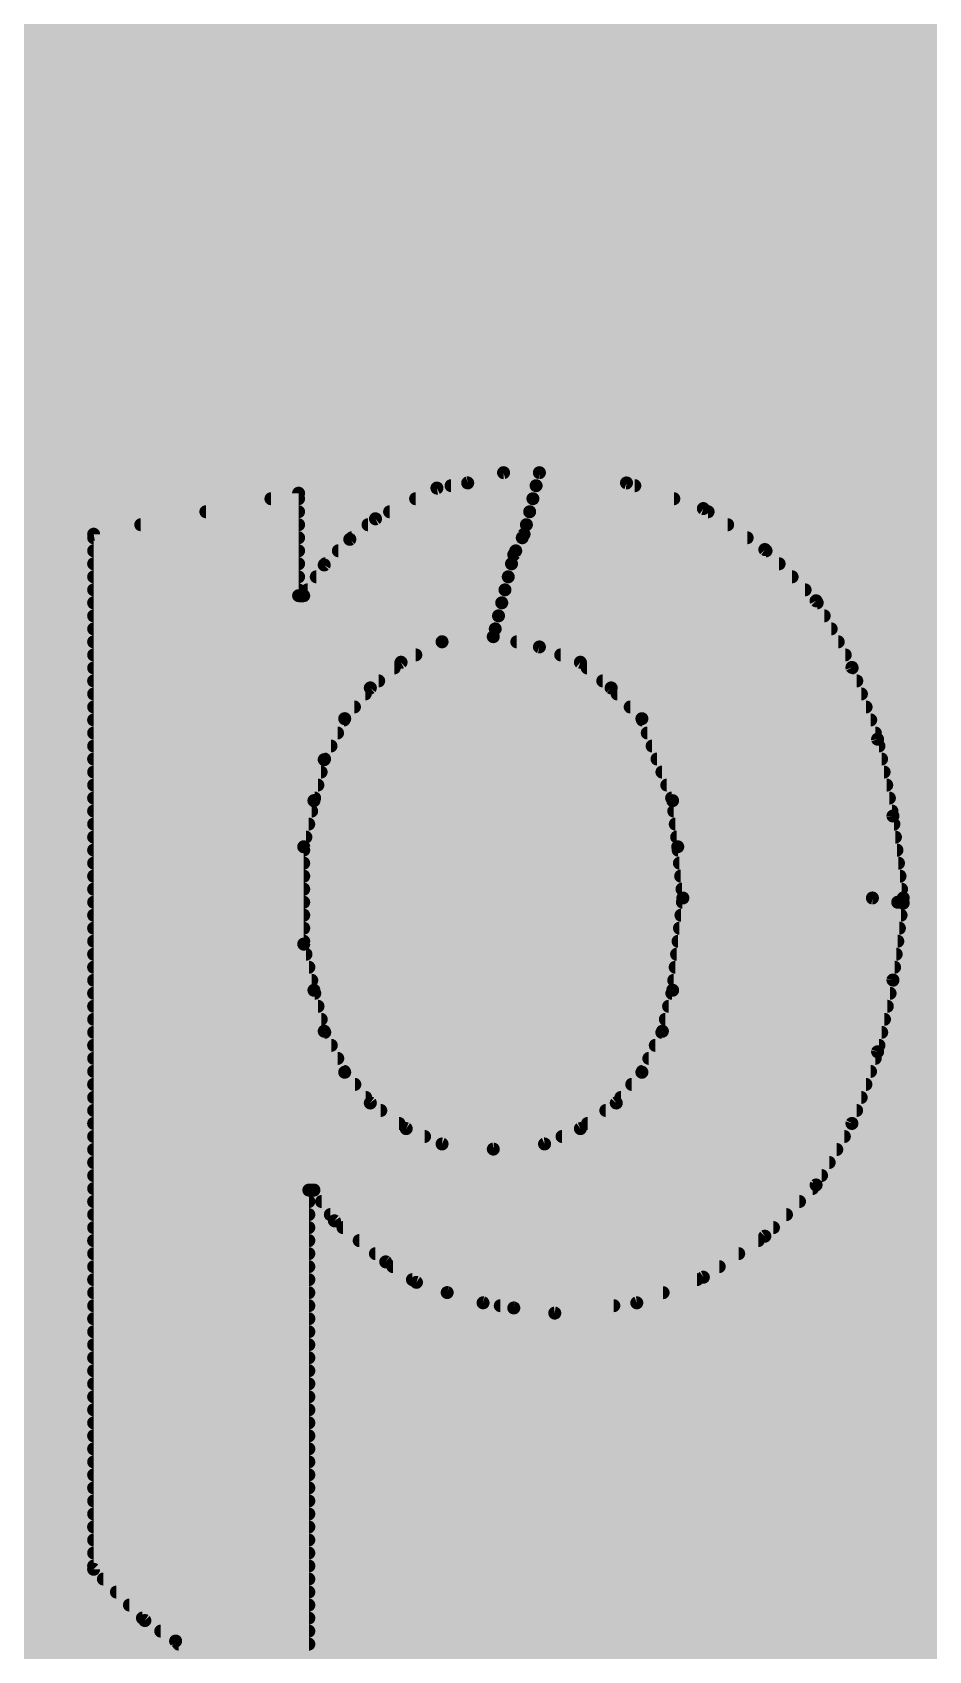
# Model space of a CAD drawing. Extents: x -74 to 33, y -13 to 31.
# Drawn here: x 1.891 to 3.641, y 9.639 to 12.797 of the extents above; entities that cross this region are included whole.
import ezdxf

# ---------------------------------------------------------------- set-up
doc = ezdxf.new("R2010")
doc.units = 0
for name, color, linetype in [('1', 12, 'CONTINUOUS'), ('21', 53, 'CONTINUOUS'), ('42', 132, 'CONTINUOUS')]:
    doc.layers.add(name, color=color, linetype=linetype)

msp = doc.modelspace()

# ---------------------------------------------------------------- linework, layer by layer
at = {"layer": '1', "const_width": 1.27}
msp.add_lwpolyline([(3.81, 11.43), (3.81, 7.62)], dxfattribs=at)
at = {"layer": '1', "const_width": 0.635}
msp.add_lwpolyline([(4.1275, 11.43, 1), (3.4925, 11.43)], format="xyb", dxfattribs=at)
at = {"layer": '21', "const_width": 0.0254}
for points in [[(2.741, 11.918), (2.811, 11.938)], [(2.811, 11.938), (2.881, 11.938)], [(2.881, 11.938), (2.851, 11.818)], [(2.851, 11.818), (2.881, 11.938)], [(2.881, 11.938), (3.051, 11.918)], [(2.011, 11.818), (2.411, 11.898)], [(2.411, 11.898), (2.411, 11.698)], [(2.561, 11.848), (2.681, 11.908)], [(2.681, 11.908), (2.741, 11.918)], [(2.7086, 11.9126), (2.8746, 11.9126)], [(2.8746, 11.9126), (3.0672, 11.9126)], [(3.051, 11.918), (3.201, 11.868)], [(2.23, 11.8618), (2.411, 11.8618)], [(2.357, 11.8872), (2.411, 11.8872)], [(2.5886, 11.8618), (2.862, 11.8618)], [(2.6394, 11.8872), (2.8683, 11.8872)], [(2.862, 11.8618), (3.2103, 11.8618)], [(2.8683, 11.8872), (3.1434, 11.8872)], [(3.201, 11.868), (3.321, 11.788)], [(2.103, 11.8364), (2.411, 11.8364)], [(2.511, 11.808), (2.561, 11.848)], [(2.5465, 11.8364), (2.8556, 11.8364)], [(2.8556, 11.8364), (3.2484, 11.8364)], [(2.011, 9.798), (2.011, 11.818)], [(2.011, 11.811), (2.411, 11.811)], [(2.461, 11.758), (2.511, 11.808)], [(2.5148, 11.811), (2.8475, 11.811)], [(2.851, 11.818), (2.831, 11.778)], [(2.831, 11.778), (2.851, 11.818)], [(2.8475, 11.811), (3.2865, 11.811)], [(2.011, 11.7856), (2.411, 11.7856)], [(2.4886, 11.7856), (2.8348, 11.7856)], [(2.831, 11.778), (2.791, 11.618)], [(2.791, 11.618), (2.831, 11.778)], [(2.8348, 11.7856), (3.3234, 11.7856)], [(3.321, 11.788), (3.421, 11.688)], [(2.011, 11.7602), (2.411, 11.7602)], [(2.421, 11.698), (2.461, 11.758)], [(2.4632, 11.7602), (2.8266, 11.7602)], [(2.8266, 11.7602), (3.3488, 11.7602)], [(2.011, 11.7348), (2.411, 11.7348)], [(2.011, 11.7094), (2.411, 11.7094)], [(2.4286, 11.7094), (2.8138, 11.7094)], [(2.4455, 11.7348), (2.8202, 11.7348)], [(2.8138, 11.7094), (3.3996, 11.7094)], [(2.8202, 11.7348), (3.3742, 11.7348)], [(2.011, 11.684), (2.8075, 11.684)], [(2.411, 11.698), (2.421, 11.698)], [(2.8075, 11.684), (3.4232, 11.684)], [(3.421, 11.688), (3.491, 11.558)], [(2.011, 11.6586), (2.8012, 11.6586)], [(2.8012, 11.6586), (3.4368, 11.6586)], [(2.011, 11.6332), (2.7948, 11.6332)], [(2.791, 11.618), (2.691, 11.608)], [(2.881, 11.598), (2.791, 11.618)], [(2.7948, 11.6332), (3.4505, 11.6332)], [(2.011, 11.6078), (2.6906, 11.6078)], [(2.011, 11.5824), (2.6398, 11.5824)], [(2.691, 11.608), (2.611, 11.568)], [(2.8369, 11.6078), (3.4642, 11.6078)], [(2.961, 11.568), (2.881, 11.598)], [(2.9226, 11.5824), (3.4779, 11.5824)], [(2.011, 11.557), (2.5978, 11.557)], [(2.611, 11.568), (2.551, 11.518)], [(3.021, 11.518), (2.961, 11.568)], [(2.9742, 11.557), (3.4914, 11.557)], [(3.491, 11.558), (3.541, 11.418)], [(2.011, 11.5316), (2.5673, 11.5316)], [(2.551, 11.518), (2.501, 11.458)], [(3.0047, 11.5316), (3.5004, 11.5316)], [(3.081, 11.458), (3.021, 11.518)], [(2.011, 11.5062), (2.5412, 11.5062)], [(3.0328, 11.5062), (3.5095, 11.5062)], [(2.011, 11.4808), (2.52, 11.4808)], [(2.011, 11.4554), (2.4997, 11.4554)], [(2.501, 11.458), (2.461, 11.378)], [(3.0582, 11.4808), (3.5186, 11.4808)], [(3.141, 11.298), (3.081, 11.458)], [(3.082, 11.4554), (3.5276, 11.4554)], [(2.011, 11.43), (2.487, 11.43)], [(3.0915, 11.43), (3.5367, 11.43)], [(2.011, 11.4046), (2.4743, 11.4046)], [(3.101, 11.4046), (3.5437, 11.4046)], [(3.541, 11.418), (3.571, 11.268)], [(2.011, 11.3792), (2.4616, 11.3792)], [(2.461, 11.378), (2.441, 11.298)], [(3.1106, 11.3792), (3.5488, 11.3792)], [(2.011, 11.3538), (2.455, 11.3538)], [(2.011, 11.3284), (2.4486, 11.3284)], [(3.1201, 11.3538), (3.5538, 11.3538)], [(3.1296, 11.3284), (3.5589, 11.3284)], [(2.011, 11.303), (2.4423, 11.303)], [(2.441, 11.298), (2.421, 11.208)], [(3.1391, 11.303), (3.564, 11.303)], [(3.151, 11.208), (3.141, 11.298)], [(2.011, 11.2776), (2.4365, 11.2776)], [(3.1433, 11.2776), (3.5691, 11.2776)], [(3.571, 11.268), (3.591, 11.098)], [(2.011, 11.2522), (2.4308, 11.2522)], [(3.1461, 11.2522), (3.5729, 11.2522)], [(2.011, 11.2268), (2.4252, 11.2268)], [(2.011, 11.2014), (2.421, 11.2014)], [(2.421, 11.208), (2.421, 11.018)], [(3.1489, 11.2268), (3.5758, 11.2268)], [(3.161, 11.108), (3.151, 11.208)], [(3.1517, 11.2014), (3.5788, 11.2014)], [(2.011, 11.176), (2.421, 11.176)], [(3.1542, 11.176), (3.5818, 11.176)], [(2.011, 11.1506), (2.421, 11.1506)], [(3.1567, 11.1506), (3.5848, 11.1506)], [(2.011, 11.1252), (2.421, 11.1252)], [(3.141, 10.928), (3.161, 11.108)], [(3.1593, 11.1252), (3.5878, 11.1252)], [(3.161, 11.108), (3.591, 11.108)], [(3.531, 11.108), (3.161, 11.108)], [(3.591, 11.098), (3.531, 11.108)], [(3.591, 11.108), (3.571, 10.948)], [(2.011, 11.0998), (2.421, 11.0998)], [(2.011, 11.0744), (2.421, 11.0744)], [(3.1573, 11.0744), (3.5868, 11.0744)], [(3.1601, 11.0998), (3.59, 11.0998)], [(3.5802, 11.0998), (3.5908, 11.0998)], [(2.011, 11.049), (2.421, 11.049)], [(3.1544, 11.049), (3.5836, 11.049)], [(2.011, 11.0236), (2.421, 11.0236)], [(2.421, 11.018), (2.441, 10.928)], [(3.1516, 11.0236), (3.5805, 11.0236)], [(2.011, 10.9982), (2.4254, 10.9982)], [(3.1488, 10.9982), (3.5773, 10.9982)], [(2.011, 10.9728), (2.431, 10.9728)], [(2.011, 10.9474), (2.4367, 10.9474)], [(3.1432, 10.9474), (3.5709, 10.9474)], [(3.146, 10.9728), (3.5741, 10.9728)], [(3.571, 10.948), (3.541, 10.808)], [(2.011, 10.922), (2.4425, 10.922)], [(2.441, 10.928), (2.461, 10.848)], [(3.121, 10.848), (3.141, 10.928)], [(3.1395, 10.922), (3.5654, 10.922)], [(2.011, 10.8966), (2.4489, 10.8966)], [(3.1332, 10.8966), (3.56, 10.8966)], [(2.011, 10.8712), (2.4552, 10.8712)], [(3.1268, 10.8712), (3.5545, 10.8712)], [(2.011, 10.8458), (2.4621, 10.8458)], [(2.011, 10.8204), (2.4748, 10.8204)], [(2.461, 10.848), (2.501, 10.768)], [(3.081, 10.768), (3.121, 10.848)], [(3.1072, 10.8204), (3.5437, 10.8204)], [(3.1199, 10.8458), (3.5491, 10.8458)], [(2.011, 10.795), (2.4875, 10.795)], [(3.0945, 10.795), (3.5364, 10.795)], [(3.541, 10.808), (3.491, 10.668)], [(2.011, 10.7696), (2.5002, 10.7696)], [(2.501, 10.768), (2.551, 10.708)], [(3.031, 10.708), (3.081, 10.768)], [(3.0818, 10.7696), (3.5273, 10.7696)], [(2.011, 10.7442), (2.5208, 10.7442)], [(3.0612, 10.7442), (3.5182, 10.7442)], [(2.011, 10.7188), (2.542, 10.7188)], [(2.011, 10.6934), (2.5714, 10.6934)], [(2.551, 10.708), (2.621, 10.658)], [(2.961, 10.658), (3.031, 10.708)], [(3.0106, 10.6934), (3.5001, 10.6934)], [(3.04, 10.7188), (3.5091, 10.7188)], [(2.011, 10.668), (2.607, 10.668)], [(2.975, 10.668), (3.491, 10.668)], [(3.491, 10.668), (3.421, 10.548)], [(2.011, 10.6426), (2.6569, 10.6426)], [(2.621, 10.658), (2.691, 10.628)], [(2.891, 10.628), (2.961, 10.658)], [(2.9251, 10.6426), (3.4762, 10.6426)], [(2.011, 10.6172), (3.4614, 10.6172)], [(2.691, 10.628), (2.791, 10.618)], [(2.791, 10.618), (2.891, 10.628)], [(2.011, 10.5918), (3.4466, 10.5918)], [(2.011, 10.5664), (3.4317, 10.5664)], [(2.011, 10.541), (3.414, 10.541)], [(2.441, 10.538), (2.431, 10.538)], [(2.431, 10.538), (2.431, 9.418)], [(2.481, 10.478), (2.441, 10.538)], [(3.421, 10.548), (3.321, 10.448)], [(2.011, 10.5156), (2.431, 10.5156)], [(2.4559, 10.5156), (3.3886, 10.5156)], [(2.011, 10.4902), (2.431, 10.4902)], [(2.4729, 10.4902), (3.3632, 10.4902)], [(2.581, 10.398), (2.481, 10.478)], [(2.011, 10.4648), (2.431, 10.4648)], [(2.4975, 10.4648), (3.3378, 10.4648)], [(3.321, 10.448), (3.201, 10.368)], [(2.011, 10.4394), (2.431, 10.4394)], [(2.011, 10.414), (2.431, 10.414)], [(2.5293, 10.4394), (3.3081, 10.4394)], [(2.561, 10.414), (3.27, 10.414)], [(2.011, 10.3886), (2.431, 10.3886)], [(2.641, 10.358), (2.581, 10.398)], [(2.5951, 10.3886), (3.2319, 10.3886)], [(2.011, 10.3632), (2.431, 10.3632)], [(2.6332, 10.3632), (3.1885, 10.3632)], [(2.701, 10.338), (2.641, 10.358)], [(3.201, 10.368), (3.071, 10.318)], [(2.011, 10.3378), (2.431, 10.3378)], [(2.771, 10.318), (2.701, 10.338)], [(2.7017, 10.3378), (3.1225, 10.3378)], [(2.831, 10.308), (2.771, 10.318)], [(3.071, 10.318), (2.911, 10.298)], [(2.011, 10.3124), (2.431, 10.3124)], [(2.011, 10.287), (2.431, 10.287)], [(2.8046, 10.3124), (3.0262, 10.3124)], [(2.911, 10.298), (2.831, 10.308)], [(2.011, 10.2616), (2.431, 10.2616)], [(2.011, 10.2362), (2.431, 10.2362)], [(2.011, 10.2108), (2.431, 10.2108)], [(2.011, 10.1854), (2.431, 10.1854)], [(2.011, 10.16), (2.431, 10.16)], [(2.011, 10.1346), (2.431, 10.1346)], [(2.011, 10.1092), (2.431, 10.1092)], [(2.011, 10.0838), (2.431, 10.0838)], [(2.011, 10.0584), (2.431, 10.0584)], [(2.011, 10.033), (2.431, 10.033)], [(2.011, 10.0076), (2.431, 10.0076)], [(2.011, 9.9822), (2.431, 9.9822)], [(2.011, 9.9568), (2.431, 9.9568)], [(2.011, 9.9314), (2.431, 9.9314)], [(2.011, 9.906), (2.431, 9.906)], [(2.011, 9.8806), (2.431, 9.8806)], [(2.011, 9.8552), (2.431, 9.8552)], [(2.011, 9.8298), (2.431, 9.8298)], [(2.011, 9.8044), (2.431, 9.8044)], [(2.111, 9.698), (2.011, 9.798)], [(2.03, 9.779), (2.431, 9.779)], [(2.0554, 9.7536), (2.431, 9.7536)], [(2.0808, 9.7282), (2.431, 9.7282)], [(2.1062, 9.7028), (2.431, 9.7028)], [(2.171, 9.658), (2.111, 9.698)], [(2.1419, 9.6774), (2.431, 9.6774)], [(2.271, 9.558), (2.171, 9.658)], [(2.177, 9.652), (2.431, 9.652)], [(2.2024, 9.6266), (2.431, 9.6266)]]:
    msp.add_lwpolyline(points, dxfattribs=at)
at = {"layer": '21', "const_width": 0.0127}
for points in [[(2.811, 11.9444, 1), (2.811, 11.9317)], [(2.8127, 11.9319, 1), (2.8093, 11.9441)], [(2.8817, 11.9443, 1), (2.8803, 11.9317)], [(2.8872, 11.9365, 1), (2.8748, 11.9395)], [(2.8872, 11.9365, 1), (2.8748, 11.9395)], [(2.881, 11.9317, 1), (2.881, 11.9444)], [(2.4173, 11.898, 1), (2.4047, 11.898)], [(2.4122, 11.8918, 1), (2.4098, 11.9042)], [(2.68, 11.9143, 1), (2.682, 11.9017)], [(2.6838, 11.9023, 1), (2.6782, 11.9137)], [(2.7086, 11.919, 1), (2.7086, 11.9063)], [(2.7393, 11.9241, 1), (2.7427, 11.9119)], [(2.742, 11.9117, 1), (2.74, 11.9243)], [(2.8746, 11.919, 1), (2.8746, 11.9063)], [(2.8746, 11.9063, 1), (2.8746, 11.919)], [(3.053, 11.924, 1), (3.049, 11.912)], [(3.0503, 11.9117, 1), (3.0517, 11.9243)], [(3.0672, 11.9063, 1), (3.0672, 11.919)], [(2.23, 11.8681, 1), (2.23, 11.8555)], [(2.357, 11.8935, 1), (2.357, 11.8809)], [(2.411, 11.8809, 1), (2.411, 11.8935)], [(2.411, 11.8555, 1), (2.411, 11.8681)], [(2.5886, 11.8681, 1), (2.5886, 11.8555)], [(2.6394, 11.8935, 1), (2.6394, 11.8809)], [(2.862, 11.8681, 1), (2.862, 11.8555)], [(2.8683, 11.8935, 1), (2.8683, 11.8809)], [(2.862, 11.8555, 1), (2.862, 11.8681)], [(2.8683, 11.8809, 1), (2.8683, 11.8935)], [(3.1434, 11.8809, 1), (3.1434, 11.8935)], [(3.2045, 11.8733, 1), (3.1975, 11.8627)], [(3.199, 11.862, 1), (3.203, 11.874)], [(3.2103, 11.8555, 1), (3.2103, 11.8681)], [(2.103, 11.8428, 1), (2.103, 11.8301)], [(2.411, 11.8301, 1), (2.411, 11.8428)], [(2.5465, 11.8428, 1), (2.5465, 11.8301)], [(2.5582, 11.8537, 1), (2.5638, 11.8423)], [(2.565, 11.843, 1), (2.557, 11.853)], [(2.8556, 11.8428, 1), (2.8556, 11.8301)], [(2.8556, 11.8301, 1), (2.8556, 11.8428)], [(3.2484, 11.8301, 1), (3.2484, 11.8428)], [(2.0098, 11.8242, 1), (2.0122, 11.8118)], [(2.0173, 11.818, 1), (2.0047, 11.818)], [(2.011, 11.8173, 1), (2.011, 11.8047)], [(2.411, 11.8047, 1), (2.411, 11.8173)], [(2.507, 11.813, 1), (2.515, 11.803)], [(2.5155, 11.8035, 1), (2.5065, 11.8125)], [(2.5148, 11.8173, 1), (2.5148, 11.8047)], [(2.8475, 11.8173, 1), (2.8475, 11.8047)], [(2.8448, 11.8195, 1), (2.8572, 11.8165)], [(2.8448, 11.8195, 1), (2.8572, 11.8165)], [(2.8567, 11.8152, 1), (2.8453, 11.8208)], [(2.8567, 11.8152, 1), (2.8453, 11.8208)], [(2.8475, 11.8047, 1), (2.8475, 11.8173)], [(3.2865, 11.8047, 1), (3.2865, 11.8173)], [(2.011, 11.7919, 1), (2.011, 11.7793)], [(2.411, 11.7793, 1), (2.411, 11.7919)], [(2.4886, 11.7919, 1), (2.4886, 11.7793)], [(2.8253, 11.7808, 1), (2.8367, 11.7752)], [(2.8253, 11.7808, 1), (2.8367, 11.7752)], [(2.8372, 11.7765, 1), (2.8248, 11.7795)], [(2.8372, 11.7765, 1), (2.8248, 11.7795)], [(2.8348, 11.7919, 1), (2.8348, 11.7793)], [(2.8348, 11.7793, 1), (2.8348, 11.7919)], [(3.3255, 11.7925, 1), (3.3165, 11.7835)], [(3.3175, 11.7827, 1), (3.3245, 11.7933)], [(3.3234, 11.7793, 1), (3.3234, 11.7919)], [(2.011, 11.7666, 1), (2.011, 11.7539)], [(2.411, 11.7539, 1), (2.411, 11.7666)], [(2.4565, 11.7625, 1), (2.4655, 11.7535)], [(2.4663, 11.7545, 1), (2.4557, 11.7615)], [(2.4632, 11.7666, 1), (2.4632, 11.7539)], [(2.8266, 11.7666, 1), (2.8266, 11.7539)], [(2.8266, 11.7539, 1), (2.8266, 11.7666)], [(3.3488, 11.7539, 1), (3.3488, 11.7666)], [(2.011, 11.7157, 1), (2.011, 11.7031)], [(2.011, 11.7411, 1), (2.011, 11.7285)], [(2.411, 11.7285, 1), (2.411, 11.7411)], [(2.411, 11.7031, 1), (2.411, 11.7157)], [(2.4286, 11.7157, 1), (2.4286, 11.7031)], [(2.4455, 11.7411, 1), (2.4455, 11.7285)], [(2.8138, 11.7157, 1), (2.8138, 11.7031)], [(2.8138, 11.7031, 1), (2.8138, 11.7157)], [(2.8202, 11.7411, 1), (2.8202, 11.7285)], [(2.8202, 11.7285, 1), (2.8202, 11.7411)], [(3.3742, 11.7285, 1), (3.3742, 11.7411)], [(3.3996, 11.7031, 1), (3.3996, 11.7157)], [(2.011, 11.6904, 1), (2.011, 11.6777)], [(2.411, 11.7043, 1), (2.411, 11.6917)], [(2.4047, 11.698, 1), (2.4173, 11.698)], [(2.4157, 11.7015, 1), (2.4263, 11.6945)], [(2.421, 11.6917, 1), (2.421, 11.7043)], [(2.8075, 11.6904, 1), (2.8075, 11.6777)], [(2.8075, 11.6777, 1), (2.8075, 11.6904)], [(3.4266, 11.691, 1), (3.4154, 11.685)], [(3.4165, 11.6835, 1), (3.4255, 11.6925)], [(3.4232, 11.6777, 1), (3.4232, 11.6904)], [(2.011, 11.6649, 1), (2.011, 11.6523)], [(2.8012, 11.6649, 1), (2.8012, 11.6523)], [(2.8012, 11.6523, 1), (2.8012, 11.6649)], [(3.4368, 11.6523, 1), (3.4368, 11.6649)], [(2.011, 11.6395, 1), (2.011, 11.6269)], [(2.7924, 11.6242, 1), (2.7896, 11.6118)], [(2.7848, 11.6195, 1), (2.7972, 11.6165)], [(2.7848, 11.6195, 1), (2.7972, 11.6165)], [(2.7948, 11.6395, 1), (2.7948, 11.6269)], [(2.7916, 11.6117, 1), (2.7904, 11.6243)], [(2.7948, 11.6269, 1), (2.7948, 11.6395)], [(3.4505, 11.6269, 1), (3.4505, 11.6395)], [(2.011, 11.6142, 1), (2.011, 11.6015)], [(2.011, 11.5887, 1), (2.011, 11.5761)], [(2.6398, 11.5761, 1), (2.6398, 11.5887)], [(2.6904, 11.6143, 1), (2.6916, 11.6017)], [(2.6938, 11.6023, 1), (2.6882, 11.6137)], [(2.6906, 11.6015, 1), (2.6906, 11.6142)], [(2.8369, 11.6142, 1), (2.8369, 11.6015)], [(2.8832, 11.6039, 1), (2.8788, 11.5921)], [(2.8796, 11.5918, 1), (2.8824, 11.6042)], [(2.9226, 11.5887, 1), (2.9226, 11.5761)], [(3.4642, 11.6015, 1), (3.4642, 11.6142)], [(3.4779, 11.5761, 1), (3.4779, 11.5887)], [(2.011, 11.5633, 1), (2.011, 11.5507)], [(2.5978, 11.5507, 1), (2.5978, 11.5633)], [(2.6082, 11.5737, 1), (2.6138, 11.5623)], [(2.6151, 11.5631, 1), (2.6069, 11.5729)], [(2.9651, 11.5729, 1), (2.9569, 11.5631)], [(2.9588, 11.5621, 1), (2.9632, 11.5739)], [(2.9742, 11.5633, 1), (2.9742, 11.5507)], [(3.497, 11.5601, 1), (3.485, 11.5559)], [(3.4854, 11.555, 1), (3.4966, 11.561)], [(3.4914, 11.5507, 1), (3.4914, 11.5633)], [(2.011, 11.538, 1), (2.011, 11.5253)], [(2.5469, 11.5229, 1), (2.5551, 11.5131)], [(2.5559, 11.5139, 1), (2.5461, 11.5221)], [(2.5673, 11.5253, 1), (2.5673, 11.538)], [(3.0047, 11.538, 1), (3.0047, 11.5253)], [(3.0255, 11.5225, 1), (3.0165, 11.5135)], [(3.0169, 11.5131, 1), (3.0251, 11.5229)], [(3.5004, 11.5253, 1), (3.5004, 11.538)], [(2.011, 11.5125, 1), (2.011, 11.4999)], [(2.5412, 11.4999, 1), (2.5412, 11.5125)], [(3.0328, 11.5125, 1), (3.0328, 11.4999)], [(3.5095, 11.4999, 1), (3.5095, 11.5125)], [(2.011, 11.4618, 1), (2.011, 11.4491)], [(2.011, 11.4871, 1), (2.011, 11.4745)], [(2.4961, 11.4621, 1), (2.5059, 11.4539)], [(2.5067, 11.4552, 1), (2.4953, 11.4608)], [(2.4997, 11.4491, 1), (2.4997, 11.4618)], [(2.52, 11.4745, 1), (2.52, 11.4871)], [(3.0582, 11.4871, 1), (3.0582, 11.4745)], [(3.0869, 11.4602, 1), (3.0751, 11.4558)], [(3.082, 11.4618, 1), (3.082, 11.4491)], [(3.0765, 11.4535, 1), (3.0855, 11.4625)], [(3.5186, 11.4745, 1), (3.5186, 11.4871)], [(3.5276, 11.4491, 1), (3.5276, 11.4618)], [(2.011, 11.4363, 1), (2.011, 11.4237)], [(2.487, 11.4237, 1), (2.487, 11.4363)], [(3.0915, 11.4363, 1), (3.0915, 11.4237)], [(3.5367, 11.4237, 1), (3.5367, 11.4363)], [(2.011, 11.4109, 1), (2.011, 11.3983)], [(2.4743, 11.3983, 1), (2.4743, 11.4109)], [(3.101, 11.4109, 1), (3.101, 11.3983)], [(3.5472, 11.4192, 1), (3.5348, 11.4168)], [(3.535, 11.4159, 1), (3.547, 11.4201)], [(3.5437, 11.3983, 1), (3.5437, 11.4109)], [(2.011, 11.3856, 1), (2.011, 11.3729)], [(2.4553, 11.3808, 1), (2.4667, 11.3752)], [(2.4672, 11.3765, 1), (2.4548, 11.3795)], [(2.4616, 11.3729, 1), (2.4616, 11.3856)], [(3.1106, 11.3856, 1), (3.1106, 11.3729)], [(3.5488, 11.3729, 1), (3.5488, 11.3856)], [(2.011, 11.3601, 1), (2.011, 11.3475)], [(2.011, 11.3347, 1), (2.011, 11.3221)], [(2.4486, 11.3221, 1), (2.4486, 11.3347)], [(2.455, 11.3475, 1), (2.455, 11.3601)], [(3.1201, 11.3601, 1), (3.1201, 11.3475)], [(3.1296, 11.3347, 1), (3.1296, 11.3221)], [(3.5538, 11.3475, 1), (3.5538, 11.3601)], [(3.5589, 11.3221, 1), (3.5589, 11.3347)], [(2.011, 11.3094, 1), (2.011, 11.2967)], [(2.4348, 11.2995, 1), (2.4472, 11.2965)], [(2.4472, 11.2966, 1), (2.4348, 11.2994)], [(2.4423, 11.2967, 1), (2.4423, 11.3094)], [(3.1391, 11.3094, 1), (3.1391, 11.2967)], [(3.1473, 11.2987, 1), (3.1347, 11.2973)], [(3.1351, 11.2958, 1), (3.1469, 11.3002)], [(3.564, 11.2967, 1), (3.564, 11.3094)], [(2.011, 11.284, 1), (2.011, 11.2713)], [(2.4365, 11.2713, 1), (2.4365, 11.284)], [(3.1433, 11.284, 1), (3.1433, 11.2713)], [(3.5773, 11.2687, 1), (3.5647, 11.2673)], [(3.5648, 11.2668, 1), (3.5772, 11.2692)], [(3.5691, 11.2713, 1), (3.5691, 11.284)], [(2.011, 11.2585, 1), (2.011, 11.2459)], [(2.4308, 11.2459, 1), (2.4308, 11.2585)], [(3.1461, 11.2585, 1), (3.1461, 11.2459)], [(3.5729, 11.2459, 1), (3.5729, 11.2585)], [(2.011, 11.2332, 1), (2.011, 11.2205)], [(2.011, 11.2078, 1), (2.011, 11.1951)], [(2.4274, 11.208, 1), (2.4147, 11.208)], [(2.4148, 11.2094, 1), (2.4272, 11.2066)], [(2.421, 11.1951, 1), (2.421, 11.2078)], [(2.4252, 11.2205, 1), (2.4252, 11.2332)], [(3.1489, 11.2332, 1), (3.1489, 11.2205)], [(3.1573, 11.2086, 1), (3.1447, 11.2074)], [(3.1447, 11.2073, 1), (3.1573, 11.2087)], [(3.1517, 11.2078, 1), (3.1517, 11.1951)], [(3.5758, 11.2205, 1), (3.5758, 11.2332)], [(3.5788, 11.1951, 1), (3.5788, 11.2078)], [(2.011, 11.1823, 1), (2.011, 11.1697)], [(2.421, 11.1697, 1), (2.421, 11.1823)], [(3.1542, 11.1823, 1), (3.1542, 11.1697)], [(3.5818, 11.1697, 1), (3.5818, 11.1823)], [(2.011, 11.157, 1), (2.011, 11.1443)], [(2.421, 11.1443, 1), (2.421, 11.157)], [(3.1567, 11.157, 1), (3.1567, 11.1443)], [(3.5848, 11.1443, 1), (3.5848, 11.157)], [(2.011, 11.1316, 1), (2.011, 11.1189)], [(2.421, 11.1189, 1), (2.421, 11.1316)], [(3.1593, 11.1316, 1), (3.1593, 11.1189)], [(3.161, 11.1143, 1), (3.161, 11.1017)], [(3.161, 11.1143, 1), (3.161, 11.1017)], [(3.1673, 11.1073, 1), (3.1547, 11.1087)], [(3.532, 11.1143, 1), (3.53, 11.1017)], [(3.531, 11.1017, 1), (3.531, 11.1143)], [(3.5973, 11.1072, 1), (3.5847, 11.1088)], [(3.5878, 11.1189, 1), (3.5878, 11.1316)], [(3.591, 11.1017, 1), (3.591, 11.1143)], [(2.011, 11.0808, 1), (2.011, 11.0681)], [(2.011, 11.1061, 1), (2.011, 11.0935)], [(2.421, 11.0935, 1), (2.421, 11.1061)], [(2.421, 11.0681, 1), (2.421, 11.0808)], [(3.1573, 11.0808, 1), (3.1573, 11.0681)], [(3.1601, 11.1061, 1), (3.1601, 11.0935)], [(3.1547, 11.1074, 1), (3.1673, 11.1086)], [(3.5802, 11.1061, 1), (3.5802, 11.0935)], [(3.5847, 11.0973, 1), (3.5973, 11.0987)], [(3.5868, 11.0681, 1), (3.5868, 11.0808)], [(3.59, 11.0935, 1), (3.59, 11.1061)], [(3.59, 11.0917, 1), (3.592, 11.1043)], [(3.5908, 11.0935, 1), (3.5908, 11.1061)], [(2.011, 11.0554, 1), (2.011, 11.0427)], [(2.421, 11.0427, 1), (2.421, 11.0554)], [(3.1544, 11.0554, 1), (3.1544, 11.0427)], [(3.5836, 11.0427, 1), (3.5836, 11.0554)], [(2.011, 11.0299, 1), (2.011, 11.0173)], [(2.4272, 11.0194, 1), (2.4148, 11.0166)], [(2.4147, 11.018, 1), (2.4274, 11.018)], [(2.421, 11.0173, 1), (2.421, 11.0299)], [(3.1516, 11.0299, 1), (3.1516, 11.0173)], [(3.5805, 11.0173, 1), (3.5805, 11.0299)], [(2.011, 11.0046, 1), (2.011, 10.9919)], [(2.4254, 10.9919, 1), (2.4254, 11.0046)], [(3.1488, 11.0046, 1), (3.1488, 10.9919)], [(3.5773, 10.9919, 1), (3.5773, 11.0046)], [(2.011, 10.9792, 1), (2.011, 10.9665)], [(2.011, 10.9537, 1), (2.011, 10.9411)], [(2.431, 10.9665, 1), (2.431, 10.9792)], [(2.4367, 10.9411, 1), (2.4367, 10.9537)], [(3.1432, 10.9537, 1), (3.1432, 10.9411)], [(3.146, 10.9792, 1), (3.146, 10.9665)], [(3.5772, 10.9467, 1), (3.5648, 10.9493)], [(3.5709, 10.9411, 1), (3.5709, 10.9537)], [(3.5741, 10.9665, 1), (3.5741, 10.9792)], [(2.011, 10.9284, 1), (2.011, 10.9157)], [(2.4472, 10.9295, 1), (2.4348, 10.9265)], [(2.4348, 10.9266, 1), (2.4472, 10.9294)], [(2.4425, 10.9157, 1), (2.4425, 10.9284)], [(3.1395, 10.9284, 1), (3.1395, 10.9157)], [(3.1347, 10.9287, 1), (3.1473, 10.9273)], [(3.1472, 10.9265, 1), (3.1348, 10.9295)], [(3.5647, 10.9488, 1), (3.5773, 10.9472)], [(3.5654, 10.9157, 1), (3.5654, 10.9284)], [(2.011, 10.903, 1), (2.011, 10.8903)], [(2.4489, 10.8903, 1), (2.4489, 10.903)], [(3.1332, 10.903, 1), (3.1332, 10.8903)], [(3.56, 10.8903, 1), (3.56, 10.903)], [(2.011, 10.8775, 1), (2.011, 10.8649)], [(2.4552, 10.8649, 1), (2.4552, 10.8775)], [(3.1268, 10.8775, 1), (3.1268, 10.8649)], [(3.5545, 10.8649, 1), (3.5545, 10.8775)], [(2.011, 10.8521, 1), (2.011, 10.8395)], [(2.011, 10.8268, 1), (2.011, 10.8141)], [(2.4667, 10.8508, 1), (2.4553, 10.8452)], [(2.4548, 10.8465, 1), (2.4672, 10.8495)], [(2.4621, 10.8395, 1), (2.4621, 10.8521)], [(2.4748, 10.8141, 1), (2.4748, 10.8268)], [(3.1072, 10.8268, 1), (3.1072, 10.8141)], [(3.1199, 10.8521, 1), (3.1199, 10.8395)], [(3.1148, 10.8495, 1), (3.1272, 10.8465)], [(3.1267, 10.8452, 1), (3.1153, 10.8508)], [(3.5437, 10.8141, 1), (3.5437, 10.8268)], [(3.5491, 10.8395, 1), (3.5491, 10.8521)], [(2.011, 10.8013, 1), (2.011, 10.7887)], [(2.4875, 10.7887, 1), (2.4875, 10.8013)], [(3.0945, 10.8013, 1), (3.0945, 10.7887)], [(3.5348, 10.8093, 1), (3.5472, 10.8067)], [(3.547, 10.8059, 1), (3.535, 10.8101)], [(3.5364, 10.7887, 1), (3.5364, 10.8013)], [(2.011, 10.7759, 1), (2.011, 10.7633)], [(2.5059, 10.7721, 1), (2.4961, 10.7639)], [(2.4953, 10.7652, 1), (2.5067, 10.7708)], [(2.5002, 10.7633, 1), (2.5002, 10.7759)], [(3.0753, 10.7708, 1), (3.0867, 10.7652)], [(3.0818, 10.7759, 1), (3.0818, 10.7633)], [(3.0859, 10.7639, 1), (3.0761, 10.7721)], [(3.5273, 10.7633, 1), (3.5273, 10.7759)], [(2.011, 10.7506, 1), (2.011, 10.7379)], [(2.5208, 10.7379, 1), (2.5208, 10.7506)], [(3.0612, 10.7506, 1), (3.0612, 10.7379)], [(3.5182, 10.7379, 1), (3.5182, 10.7506)], [(2.011, 10.6997, 1), (2.011, 10.6871)], [(2.011, 10.7251, 1), (2.011, 10.7125)], [(2.542, 10.7125, 1), (2.542, 10.7251)], [(2.5547, 10.7132, 1), (2.5473, 10.7028)], [(2.5461, 10.7039, 1), (2.5559, 10.7121)], [(2.5714, 10.6871, 1), (2.5714, 10.6997)], [(3.0106, 10.6997, 1), (3.0106, 10.6871)], [(3.0261, 10.7121, 1), (3.0359, 10.7039)], [(3.0347, 10.7028, 1), (3.0273, 10.7132)], [(3.04, 10.7251, 1), (3.04, 10.7125)], [(3.5001, 10.6871, 1), (3.5001, 10.6997)], [(3.5091, 10.7125, 1), (3.5091, 10.7251)], [(2.011, 10.6744, 1), (2.011, 10.6617)], [(2.607, 10.6617, 1), (2.607, 10.6744)], [(2.975, 10.6744, 1), (2.975, 10.6617)], [(3.485, 10.6701, 1), (3.497, 10.6659)], [(3.4965, 10.6648, 1), (3.4855, 10.6712)], [(3.491, 10.6617, 1), (3.491, 10.6744)], [(2.011, 10.6489, 1), (2.011, 10.6363)], [(2.6235, 10.6638, 1), (2.6185, 10.6522)], [(2.6173, 10.6528, 1), (2.6247, 10.6632)], [(2.6569, 10.6363, 1), (2.6569, 10.6489)], [(2.9251, 10.6489, 1), (2.9251, 10.6363)], [(2.9573, 10.6632, 1), (2.9647, 10.6528)], [(2.9635, 10.6522, 1), (2.9585, 10.6638)], [(3.4762, 10.6363, 1), (3.4762, 10.6489)], [(2.011, 10.6235, 1), (2.011, 10.6109)], [(2.6916, 10.6343, 1), (2.6904, 10.6217)], [(2.6885, 10.6222, 1), (2.6935, 10.6338)], [(2.7904, 10.6243, 1), (2.7916, 10.6117)], [(2.7904, 10.6117, 1), (2.7916, 10.6243)], [(2.8885, 10.6338, 1), (2.8935, 10.6222)], [(2.8916, 10.6217, 1), (2.8904, 10.6343)], [(3.4614, 10.6109, 1), (3.4614, 10.6235)], [(2.011, 10.5982, 1), (2.011, 10.5855)], [(3.4466, 10.5855, 1), (3.4466, 10.5982)], [(2.011, 10.5727, 1), (2.011, 10.5601)], [(2.011, 10.5473, 1), (2.011, 10.5347)], [(2.431, 10.5443, 1), (2.431, 10.5317)], [(2.4373, 10.538, 1), (2.4247, 10.538)], [(2.4463, 10.5415, 1), (2.4357, 10.5345)], [(2.441, 10.5317, 1), (2.441, 10.5443)], [(3.414, 10.5347, 1), (3.414, 10.5473)], [(3.4155, 10.5512, 1), (3.4265, 10.5448)], [(3.4255, 10.5435, 1), (3.4165, 10.5525)], [(3.4317, 10.5601, 1), (3.4317, 10.5727)], [(2.011, 10.522, 1), (2.011, 10.5093)], [(2.431, 10.5093, 1), (2.431, 10.522)], [(2.4559, 10.522, 1), (2.4559, 10.5093)], [(3.3886, 10.5093, 1), (3.3886, 10.522)], [(2.011, 10.4965, 1), (2.011, 10.4839)], [(2.431, 10.4839, 1), (2.431, 10.4965)], [(2.4729, 10.4965, 1), (2.4729, 10.4839)], [(2.485, 10.483, 1), (2.477, 10.473)], [(2.4757, 10.4745, 1), (2.4863, 10.4815)], [(3.3632, 10.4839, 1), (3.3632, 10.4965)], [(2.011, 10.4711, 1), (2.011, 10.4585)], [(2.431, 10.4585, 1), (2.431, 10.4711)], [(2.4975, 10.4711, 1), (2.4975, 10.4585)], [(3.3165, 10.4525, 1), (3.3255, 10.4435)], [(3.3245, 10.4427, 1), (3.3175, 10.4533)], [(3.3378, 10.4585, 1), (3.3378, 10.4711)], [(2.011, 10.4458, 1), (2.011, 10.4331)], [(2.011, 10.4203, 1), (2.011, 10.4077)], [(2.431, 10.4331, 1), (2.431, 10.4458)], [(2.431, 10.4077, 1), (2.431, 10.4203)], [(2.5293, 10.4458, 1), (2.5293, 10.4331)], [(2.561, 10.4203, 1), (2.561, 10.4077)], [(3.27, 10.4077, 1), (3.27, 10.4203)], [(3.3081, 10.4331, 1), (3.3081, 10.4458)], [(2.011, 10.3949, 1), (2.011, 10.3823)], [(2.431, 10.3823, 1), (2.431, 10.3949)], [(2.5845, 10.4033, 1), (2.5775, 10.3927)], [(2.577, 10.393, 1), (2.585, 10.403)], [(2.5951, 10.3949, 1), (2.5951, 10.3823)], [(3.2319, 10.3823, 1), (3.2319, 10.3949)], [(2.011, 10.3696, 1), (2.011, 10.3569)], [(2.431, 10.3569, 1), (2.431, 10.3696)], [(2.6332, 10.3696, 1), (2.6332, 10.3569)], [(2.643, 10.364, 1), (2.639, 10.352)], [(2.6375, 10.3527, 1), (2.6445, 10.3633)], [(3.1885, 10.3569, 1), (3.1885, 10.3696)], [(3.1975, 10.3733, 1), (3.2045, 10.3627)], [(3.2033, 10.3621, 1), (3.1987, 10.3739)], [(2.011, 10.3441, 1), (2.011, 10.3315)], [(2.431, 10.3315, 1), (2.431, 10.3441)], [(2.7027, 10.3441, 1), (2.6993, 10.3319)], [(2.7017, 10.3441, 1), (2.7017, 10.3315)], [(2.699, 10.332, 1), (2.703, 10.344)], [(2.772, 10.3243, 1), (2.77, 10.3117)], [(2.7693, 10.3119, 1), (2.7727, 10.3241)], [(3.0687, 10.3239, 1), (3.0733, 10.3121)], [(3.0718, 10.3117, 1), (3.0702, 10.3243)], [(3.1225, 10.3315, 1), (3.1225, 10.3441)], [(2.011, 10.2934, 1), (2.011, 10.2807)], [(2.011, 10.3187, 1), (2.011, 10.3061)], [(2.431, 10.3061, 1), (2.431, 10.3187)], [(2.431, 10.2807, 1), (2.431, 10.2934)], [(2.8046, 10.3187, 1), (2.8046, 10.3061)], [(2.8318, 10.3143, 1), (2.8302, 10.3017)], [(2.83, 10.3017, 1), (2.832, 10.3143)], [(2.9102, 10.3043, 1), (2.9118, 10.2917)], [(2.9102, 10.2917, 1), (2.9118, 10.3043)], [(3.0262, 10.3061, 1), (3.0262, 10.3187)], [(2.011, 10.2679, 1), (2.011, 10.2553)], [(2.431, 10.2553, 1), (2.431, 10.2679)], [(2.011, 10.2425, 1), (2.011, 10.2299)], [(2.431, 10.2299, 1), (2.431, 10.2425)], [(2.011, 10.2172, 1), (2.011, 10.2045)], [(2.431, 10.2045, 1), (2.431, 10.2172)], [(2.011, 10.1918, 1), (2.011, 10.1791)], [(2.011, 10.1663, 1), (2.011, 10.1537)], [(2.431, 10.1791, 1), (2.431, 10.1918)], [(2.431, 10.1537, 1), (2.431, 10.1663)], [(2.011, 10.141, 1), (2.011, 10.1283)], [(2.431, 10.1283, 1), (2.431, 10.141)], [(2.011, 10.1156, 1), (2.011, 10.1029)], [(2.431, 10.1029, 1), (2.431, 10.1156)], [(2.011, 10.0901, 1), (2.011, 10.0775)], [(2.431, 10.0775, 1), (2.431, 10.0901)], [(2.011, 10.0648, 1), (2.011, 10.0521)], [(2.011, 10.0394, 1), (2.011, 10.0267)], [(2.431, 10.0521, 1), (2.431, 10.0648)], [(2.431, 10.0267, 1), (2.431, 10.0394)], [(2.011, 10.0139, 1), (2.011, 10.0013)], [(2.431, 10.0013, 1), (2.431, 10.0139)], [(2.011, 9.9886, 1), (2.011, 9.9759)], [(2.431, 9.9759, 1), (2.431, 9.9886)], [(2.011, 9.9632, 1), (2.011, 9.9505)], [(2.431, 9.9505, 1), (2.431, 9.9632)], [(2.011, 9.9123, 1), (2.011, 9.8997)], [(2.011, 9.9377, 1), (2.011, 9.9251)], [(2.431, 9.9251, 1), (2.431, 9.9377)], [(2.431, 9.8997, 1), (2.431, 9.9123)], [(2.011, 9.887, 1), (2.011, 9.8743)], [(2.431, 9.8743, 1), (2.431, 9.887)], [(2.011, 9.8615, 1), (2.011, 9.8489)], [(2.431, 9.8489, 1), (2.431, 9.8615)], [(2.011, 9.8361, 1), (2.011, 9.8235)], [(2.431, 9.8235, 1), (2.431, 9.8361)], [(2.011, 9.8108, 1), (2.011, 9.7981)], [(2.0155, 9.8025, 1), (2.0065, 9.7935)], [(2.0047, 9.798, 1), (2.0173, 9.798)], [(2.03, 9.7853, 1), (2.03, 9.7727)], [(2.431, 9.7981, 1), (2.431, 9.8108)], [(2.431, 9.7727, 1), (2.431, 9.7853)], [(2.0554, 9.7599, 1), (2.0554, 9.7473)], [(2.431, 9.7473, 1), (2.431, 9.7599)], [(2.0808, 9.7346, 1), (2.0808, 9.7219)], [(2.431, 9.7219, 1), (2.431, 9.7346)], [(2.1062, 9.7091, 1), (2.1062, 9.6965)], [(2.1145, 9.7033, 1), (2.1075, 9.6927)], [(2.1065, 9.6935, 1), (2.1155, 9.7025)], [(2.431, 9.6965, 1), (2.431, 9.7091)], [(2.1419, 9.6837, 1), (2.1419, 9.6711)], [(2.1755, 9.6625, 1), (2.1665, 9.6535)], [(2.1675, 9.6527, 1), (2.1745, 9.6633)], [(2.177, 9.6584, 1), (2.177, 9.6457)], [(2.431, 9.6711, 1), (2.431, 9.6837)], [(2.431, 9.6457, 1), (2.431, 9.6584)]]:
    msp.add_lwpolyline(points, format="xyb", dxfattribs=at)
at = {"layer": '42', "const_width": 0.192}
for points in [[(3.8449, 12.4152), (3.5299, 13.0934)], [(0, 12.864), (3.6364, 12.864)], [(0, 12.672), (3.7256, 12.672)], [(0, 12.48), (3.8148, 12.48)], [(0, 12.288), (3.9225, 12.288)], [(0, 12.096), (4.0395, 12.096)], [(0, 11.904), (4.1566, 11.904)], [(0, 11.712), (4.2771, 11.712)], [(0, 11.52), (4.4168, 11.52)], [(0, 11.328), (4.5627, 11.328)], [(0, 11.136), (4.7184, 11.136)], [(0, 10.944), (4.8871, 10.944)], [(0, 10.752), (5.0638, 10.752)], [(0, 10.56), (5.2595, 10.56)], [(0, 10.368), (5.4713, 10.368)], [(0, 10.176), (5.7002, 10.176)], [(0, 9.984), (5.9522, 9.984)], [(0, 9.792), (6.2411, 9.792)], [(0, 9.6), (6.5699, 9.6)]]:
    msp.add_lwpolyline(points, dxfattribs=at)
at = {"layer": '42', "const_width": 0.096}
msp.add_lwpolyline([(3.6364, 12.816, 1), (3.6364, 12.912)], format="xyb", dxfattribs=at)

doc.saveas('drawing.dxf')
